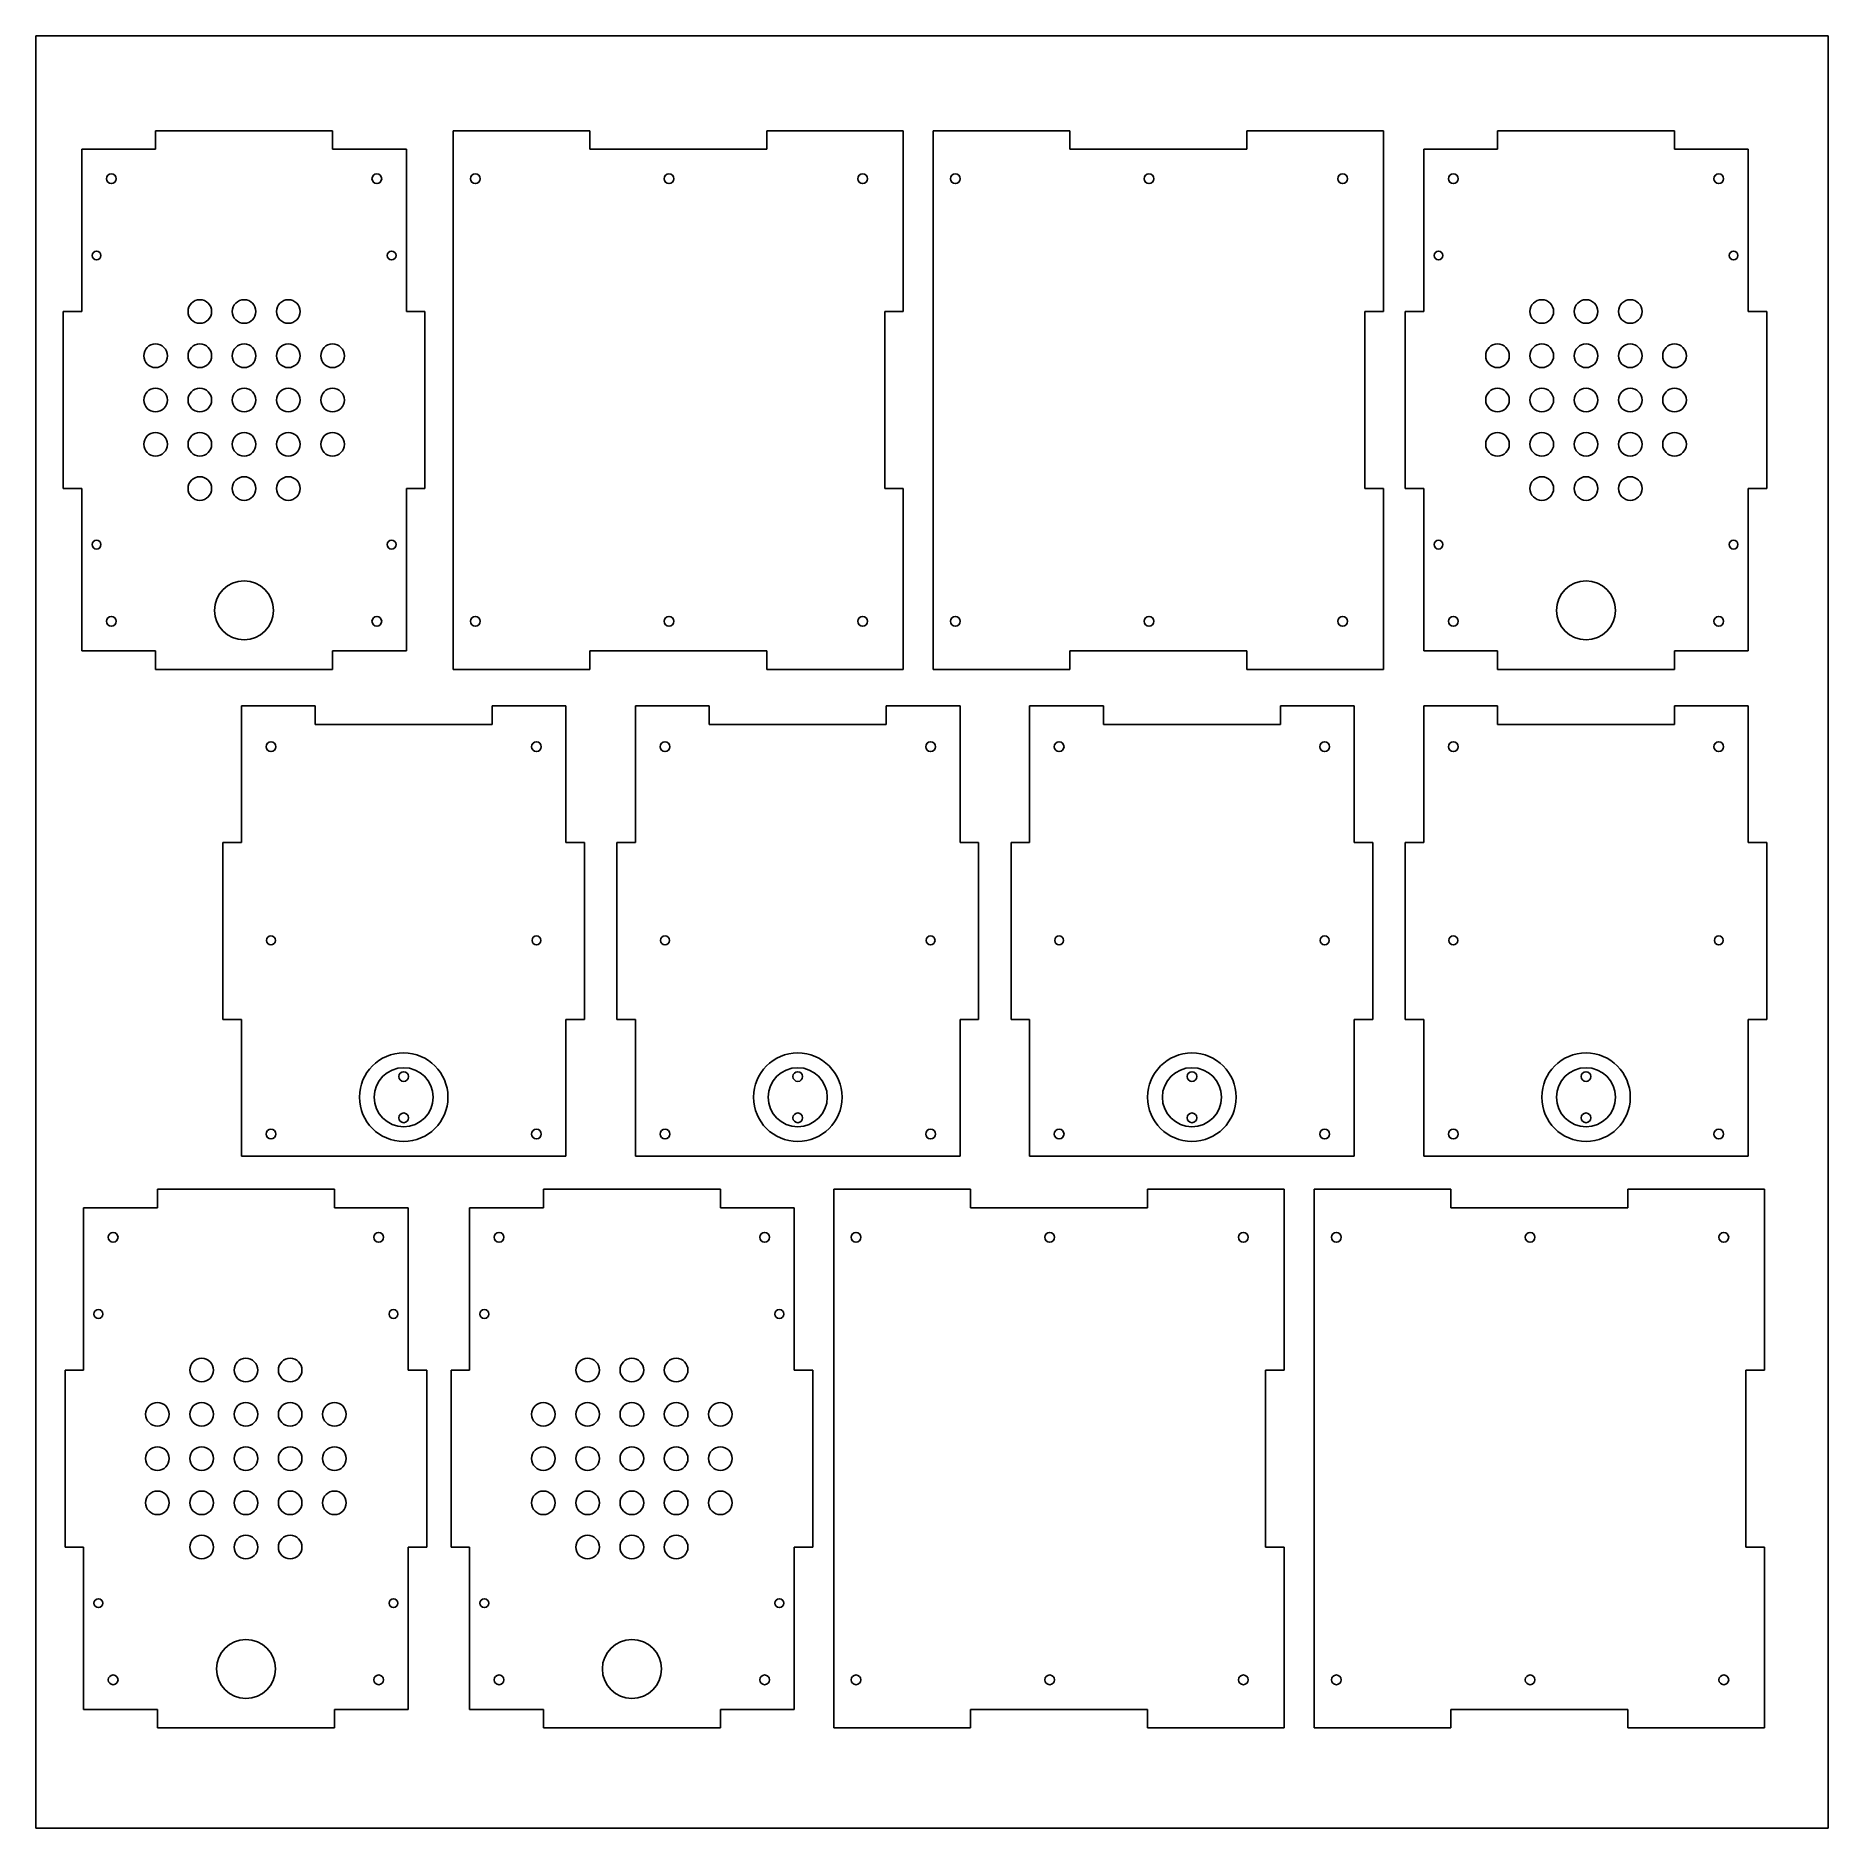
# Model space of a CAD drawing. Header units: millimetres. Extents: x 10 to 617, y 4 to 611.
import ezdxf

# ---------------------------------------------------------------- set-up
doc = ezdxf.new("R2010")
doc.units = ezdxf.units.MM
doc.header["$MEASUREMENT"] = 0

msp = doc.modelspace()

# ---------------------------------------------------------------- linework, layer by layer
for p, q in [((9.56, 3.7), (9.56, 611.2)), ((9.56, 611.2), (617.06, 611.2)), ((617.06, 611.2), (617.06, 3.7)), ((50.14, 579.06), (50.14, 572.76)), ((110.14, 579.06), (50.14, 579.06)), ((110.14, 579.06), (110.14, 572.76)), ((197.29, 579.06), (150.99, 579.06)), ((150.99, 579.06), (150.99, 396.46)), ((197.29, 572.76), (197.29, 579.06)), ((257.29, 572.76), (257.29, 579.06)), ((257.29, 579.06), (303.59, 579.06)), ((303.59, 579.06), (303.59, 517.76)), ((359.99, 579.06), (313.69, 579.06)), ((313.69, 579.06), (313.69, 396.46)), ((359.99, 572.76), (359.99, 579.06)), ((419.99, 572.76), (419.99, 579.06)), ((419.99, 579.06), (466.29, 579.06)), ((466.29, 579.06), (466.29, 517.76)), ((504.99, 579.06), (504.99, 572.76)), ((564.99, 579.06), (504.99, 579.06)), ((564.99, 579.06), (564.99, 572.76)), ((25.14, 572.76), (50.14, 572.76)), ((25.14, 572.76), (25.14, 517.76)), ((110.14, 572.76), (135.14, 572.76)), ((135.14, 572.76), (135.14, 517.76)), ((257.29, 572.76), (197.29, 572.76)), ((419.99, 572.76), (359.99, 572.76)), ((479.99, 572.76), (504.99, 572.76)), ((479.99, 572.76), (479.99, 517.76)), ((564.99, 572.76), (589.99, 572.76)), ((589.99, 572.76), (589.99, 517.76)), ((18.84, 517.76), (25.14, 517.76)), ((18.84, 457.76), (18.84, 517.76)), ((141.44, 517.76), (135.14, 517.76)), ((141.44, 457.76), (141.44, 517.76)), ((303.59, 517.76), (297.29, 517.76)), ((297.29, 517.76), (297.29, 457.76)), ((466.29, 517.76), (459.99, 517.76)), ((459.99, 517.76), (459.99, 457.76)), ((473.69, 517.76), (479.99, 517.76)), ((473.69, 457.76), (473.69, 517.76)), ((596.29, 517.76), (589.99, 517.76)), ((596.29, 457.76), (596.29, 517.76)), ((18.84, 457.76), (25.14, 457.76)), ((25.14, 402.76), (25.14, 457.76)), ((135.14, 402.76), (135.14, 457.76)), ((141.44, 457.76), (135.14, 457.76)), ((303.59, 457.76), (297.29, 457.76)), ((303.59, 396.46), (303.59, 457.76)), ((466.29, 457.76), (459.99, 457.76)), ((466.29, 396.46), (466.29, 457.76)), ((473.69, 457.76), (479.99, 457.76)), ((479.99, 402.76), (479.99, 457.76)), ((589.99, 402.76), (589.99, 457.76)), ((596.29, 457.76), (589.99, 457.76)), ((25.14, 402.76), (50.14, 402.76)), ((50.14, 396.46), (50.14, 402.76)), ((110.14, 402.76), (135.14, 402.76)), ((110.14, 396.46), (110.14, 402.76)), ((197.29, 402.76), (197.29, 396.46)), ((257.29, 402.76), (197.29, 402.76)), ((257.29, 402.76), (257.29, 396.46)), ((359.99, 402.76), (359.99, 396.46)), ((419.99, 402.76), (359.99, 402.76)), ((419.99, 402.76), (419.99, 396.46)), ((479.99, 402.76), (504.99, 402.76)), ((504.99, 396.46), (504.99, 402.76)), ((564.99, 396.46), (564.99, 402.76)), ((564.99, 402.76), (589.99, 402.76)), ((110.14, 396.46), (50.14, 396.46)), ((197.29, 396.46), (150.99, 396.46)), ((257.29, 396.46), (303.59, 396.46)), ((359.99, 396.46), (313.69, 396.46)), ((419.99, 396.46), (466.29, 396.46)), ((564.99, 396.46), (504.99, 396.46)), ((79.24, 384.06), (104.24, 384.06)), ((79.24, 337.76), (79.24, 384.06)), ((104.24, 384.06), (104.24, 377.76)), ((189.24, 384.06), (164.24, 384.06)), ((164.24, 384.06), (164.24, 377.76)), ((189.24, 337.76), (189.24, 384.06)), ((212.82, 384.06), (237.82, 384.06)), ((212.82, 337.76), (212.82, 384.06)), ((237.82, 384.06), (237.82, 377.76)), ((322.82, 384.06), (297.82, 384.06)), ((297.82, 384.06), (297.82, 377.76)), ((322.82, 337.76), (322.82, 384.06)), ((346.4, 384.06), (371.4, 384.06)), ((346.4, 337.76), (346.4, 384.06)), ((371.4, 384.06), (371.4, 377.76)), ((456.4, 384.06), (431.4, 384.06)), ((431.4, 384.06), (431.4, 377.76)), ((456.4, 337.76), (456.4, 384.06)), ((479.99, 384.06), (504.99, 384.06)), ((479.99, 337.76), (479.99, 384.06)), ((504.99, 384.06), (504.99, 377.76)), ((589.99, 384.06), (564.99, 384.06)), ((564.99, 384.06), (564.99, 377.76)), ((589.99, 337.76), (589.99, 384.06)), ((164.24, 377.76), (104.24, 377.76)), ((297.82, 377.76), (237.82, 377.76)), ((431.4, 377.76), (371.4, 377.76)), ((564.99, 377.76), (504.99, 377.76)), ((72.94, 337.76), (79.24, 337.76)), ((72.94, 277.76), (72.94, 337.76)), ((195.54, 337.76), (189.24, 337.76)), ((195.54, 277.76), (195.54, 337.76)), ((206.52, 337.76), (212.82, 337.76)), ((206.52, 277.76), (206.52, 337.76)), ((329.12, 337.76), (322.82, 337.76)), ((329.12, 277.76), (329.12, 337.76)), ((340.1, 337.76), (346.4, 337.76)), ((340.1, 277.76), (340.1, 337.76)), ((462.7, 337.76), (456.4, 337.76)), ((462.7, 277.76), (462.7, 337.76)), ((473.69, 337.76), (479.99, 337.76)), ((473.69, 277.76), (473.69, 337.76)), ((596.29, 337.76), (589.99, 337.76)), ((596.29, 277.76), (596.29, 337.76)), ((72.94, 277.76), (79.24, 277.76)), ((79.24, 231.46), (79.24, 277.76)), ((195.54, 277.76), (189.24, 277.76)), ((189.24, 231.46), (189.24, 277.76)), ((206.52, 277.76), (212.82, 277.76)), ((212.82, 231.46), (212.82, 277.76)), ((329.12, 277.76), (322.82, 277.76)), ((322.82, 231.46), (322.82, 277.76)), ((340.1, 277.76), (346.4, 277.76)), ((346.4, 231.46), (346.4, 277.76)), ((462.7, 277.76), (456.4, 277.76)), ((456.4, 231.46), (456.4, 277.76)), ((473.69, 277.76), (479.99, 277.76)), ((479.99, 231.46), (479.99, 277.76)), ((596.29, 277.76), (589.99, 277.76)), ((589.99, 231.46), (589.99, 277.76)), ((189.24, 231.46), (79.24, 231.46)), ((322.82, 231.46), (212.82, 231.46)), ((456.4, 231.46), (346.4, 231.46)), ((589.99, 231.46), (479.99, 231.46)), ((50.76, 220.27), (50.76, 213.97)), ((110.76, 220.27), (50.76, 220.27)), ((110.76, 220.27), (110.76, 213.97)), ((181.58, 220.27), (181.58, 213.97)), ((241.58, 220.27), (181.58, 220.27)), ((241.58, 220.27), (241.58, 213.97)), ((326.36, 220.27), (280.06, 220.27)), ((280.06, 220.27), (280.06, 37.67)), ((326.36, 213.97), (326.36, 220.27)), ((386.36, 213.97), (386.36, 220.27)), ((386.36, 220.27), (432.66, 220.27)), ((432.66, 220.27), (432.66, 158.97)), ((489.19, 220.27), (442.89, 220.27)), ((442.89, 220.27), (442.89, 37.67)), ((489.19, 213.97), (489.19, 220.27)), ((549.19, 213.97), (549.19, 220.27)), ((549.19, 220.27), (595.49, 220.27)), ((595.49, 220.27), (595.49, 158.97)), ((25.76, 213.97), (50.76, 213.97)), ((25.76, 213.97), (25.76, 158.97)), ((110.76, 213.97), (135.76, 213.97)), ((135.76, 213.97), (135.76, 158.97)), ((156.58, 213.97), (181.58, 213.97)), ((156.58, 213.97), (156.58, 158.97)), ((241.58, 213.97), (266.58, 213.97)), ((266.58, 213.97), (266.58, 158.97)), ((386.36, 213.97), (326.36, 213.97)), ((549.19, 213.97), (489.19, 213.97)), ((19.46, 158.97), (25.76, 158.97)), ((19.46, 98.97), (19.46, 158.97)), ((142.06, 158.97), (135.76, 158.97)), ((142.06, 98.97), (142.06, 158.97)), ((150.28, 158.97), (156.58, 158.97)), ((150.28, 98.97), (150.28, 158.97)), ((272.88, 158.97), (266.58, 158.97)), ((272.88, 98.97), (272.88, 158.97)), ((432.66, 158.97), (426.36, 158.97)), ((426.36, 158.97), (426.36, 98.97)), ((595.49, 158.97), (589.19, 158.97)), ((589.19, 158.97), (589.19, 98.97)), ((19.46, 98.97), (25.76, 98.97)), ((25.76, 43.97), (25.76, 98.97)), ((135.76, 43.97), (135.76, 98.97)), ((142.06, 98.97), (135.76, 98.97)), ((150.28, 98.97), (156.58, 98.97)), ((156.58, 43.97), (156.58, 98.97)), ((266.58, 43.97), (266.58, 98.97)), ((272.88, 98.97), (266.58, 98.97)), ((432.66, 98.97), (426.36, 98.97)), ((432.66, 37.67), (432.66, 98.97)), ((595.49, 98.97), (589.19, 98.97)), ((595.49, 37.67), (595.49, 98.97)), ((25.76, 43.97), (50.76, 43.97)), ((50.76, 37.67), (50.76, 43.97)), ((110.76, 43.97), (135.76, 43.97)), ((110.76, 37.67), (110.76, 43.97)), ((156.58, 43.97), (181.58, 43.97)), ((181.58, 37.67), (181.58, 43.97)), ((241.58, 43.97), (266.58, 43.97)), ((241.58, 37.67), (241.58, 43.97)), ((326.36, 43.97), (326.36, 37.67)), ((386.36, 43.97), (326.36, 43.97)), ((386.36, 43.97), (386.36, 37.67)), ((489.19, 43.97), (489.19, 37.67)), ((549.19, 43.97), (489.19, 43.97)), ((549.19, 43.97), (549.19, 37.67)), ((110.76, 37.67), (50.76, 37.67)), ((241.58, 37.67), (181.58, 37.67)), ((326.36, 37.67), (280.06, 37.67)), ((386.36, 37.67), (432.66, 37.67)), ((489.19, 37.67), (442.89, 37.67)), ((549.19, 37.67), (595.49, 37.67)), ((617.06, 3.7), (9.56, 3.7))]:
    msp.add_line(p, q)
for centre, radius in [((35.14, 562.76), 1.65), ((125.14, 562.76), 1.65), ((158.49, 562.76), 1.65), ((224.14, 562.76), 1.65), ((289.79, 562.76), 1.65), ((321.19, 562.76), 1.65), ((386.84, 562.76), 1.65), ((452.49, 562.76), 1.65), ((489.99, 562.76), 1.65), ((579.99, 562.76), 1.65), ((30.14, 536.76), 1.5), ((130.14, 536.76), 1.5), ((484.99, 536.76), 1.5), ((584.99, 536.76), 1.5), ((65.14, 517.76), 4), ((80.14, 517.76), 4), ((95.14, 517.76), 4), ((519.99, 517.76), 4), ((534.99, 517.76), 4), ((549.99, 517.76), 4), ((50.14, 502.76), 4), ((65.14, 502.76), 4), ((80.14, 502.76), 4), ((95.14, 502.76), 4), ((110.14, 502.76), 4), ((504.99, 502.76), 4), ((519.99, 502.76), 4), ((534.99, 502.76), 4), ((549.99, 502.76), 4), ((564.99, 502.76), 4), ((50.14, 487.76), 4), ((65.14, 487.76), 4), ((80.14, 487.76), 4), ((95.14, 487.76), 4), ((110.14, 487.76), 4), ((504.99, 487.76), 4), ((519.99, 487.76), 4), ((534.99, 487.76), 4), ((549.99, 487.76), 4), ((564.99, 487.76), 4), ((50.14, 472.76), 4), ((65.14, 472.76), 4), ((80.14, 472.76), 4), ((95.14, 472.76), 4), ((110.14, 472.76), 4), ((504.99, 472.76), 4), ((519.99, 472.76), 4), ((534.99, 472.76), 4), ((549.99, 472.76), 4), ((564.99, 472.76), 4), ((65.14, 457.76), 4), ((80.14, 457.76), 4), ((95.14, 457.76), 4), ((519.99, 457.76), 4), ((534.99, 457.76), 4), ((549.99, 457.76), 4), ((30.14, 438.76), 1.5), ((130.14, 438.76), 1.5), ((484.99, 438.76), 1.5), ((584.99, 438.76), 1.5), ((80.14, 416.46), 10), ((534.99, 416.46), 10), ((35.14, 412.76), 1.65), ((125.14, 412.76), 1.65), ((158.49, 412.76), 1.65), ((224.14, 412.76), 1.65), ((289.79, 412.76), 1.65), ((321.19, 412.76), 1.65), ((386.84, 412.76), 1.65), ((452.49, 412.76), 1.65), ((489.99, 412.76), 1.65), ((579.99, 412.76), 1.65), ((89.24, 370.26), 1.65), ((179.24, 370.26), 1.65), ((222.82, 370.26), 1.65), ((312.82, 370.26), 1.65), ((356.4, 370.26), 1.65), ((446.4, 370.26), 1.65), ((489.99, 370.26), 1.65), ((579.99, 370.26), 1.65), ((89.24, 304.61), 1.51), ((179.24, 304.61), 1.51), ((222.82, 304.61), 1.51), ((312.82, 304.61), 1.51), ((356.4, 304.61), 1.51), ((446.4, 304.61), 1.51), ((489.99, 304.61), 1.51), ((579.99, 304.61), 1.51), ((134.24, 251.46), 15), ((134.24, 251.46), 10), ((267.82, 251.46), 15), ((267.82, 251.46), 10), ((401.4, 251.46), 15), ((401.4, 251.46), 10), ((534.99, 251.46), 15), ((534.99, 251.46), 10), ((134.24, 258.46), 1.65), ((267.82, 258.46), 1.65), ((401.4, 258.46), 1.65), ((534.99, 258.46), 1.65), ((134.24, 244.46), 1.65), ((267.82, 244.46), 1.65), ((401.4, 244.46), 1.65), ((534.99, 244.46), 1.65), ((89.24, 238.96), 1.65), ((179.24, 238.96), 1.65), ((222.82, 238.96), 1.65), ((312.82, 238.96), 1.65), ((356.4, 238.96), 1.65), ((446.4, 238.96), 1.65), ((489.99, 238.96), 1.65), ((579.99, 238.96), 1.65), ((35.76, 203.97), 1.65), ((125.76, 203.97), 1.65), ((166.58, 203.97), 1.65), ((256.58, 203.97), 1.65), ((287.56, 203.97), 1.65), ((353.21, 203.97), 1.65), ((418.86, 203.97), 1.65), ((450.39, 203.97), 1.65), ((516.04, 203.97), 1.65), ((581.69, 203.97), 1.65), ((30.76, 177.97), 1.5), ((130.76, 177.97), 1.5), ((161.58, 177.97), 1.5), ((261.58, 177.97), 1.5), ((65.76, 158.97), 4), ((80.76, 158.97), 4), ((95.76, 158.97), 4), ((196.58, 158.97), 4), ((211.58, 158.97), 4), ((226.58, 158.97), 4), ((50.76, 143.97), 4), ((65.76, 143.97), 4), ((80.76, 143.97), 4), ((95.76, 143.97), 4), ((110.76, 143.97), 4), ((181.58, 143.97), 4), ((196.58, 143.97), 4), ((211.58, 143.97), 4), ((226.58, 143.97), 4), ((241.58, 143.97), 4), ((50.76, 128.97), 4), ((65.76, 128.97), 4), ((80.76, 128.97), 4), ((95.76, 128.97), 4), ((110.76, 128.97), 4), ((181.58, 128.97), 4), ((196.58, 128.97), 4), ((211.58, 128.97), 4), ((226.58, 128.97), 4), ((241.58, 128.97), 4), ((50.76, 113.97), 4), ((65.76, 113.97), 4), ((80.76, 113.97), 4), ((95.76, 113.97), 4), ((110.76, 113.97), 4), ((181.58, 113.97), 4), ((196.58, 113.97), 4), ((211.58, 113.97), 4), ((226.58, 113.97), 4), ((241.58, 113.97), 4), ((65.76, 98.97), 4), ((80.76, 98.97), 4), ((95.76, 98.97), 4), ((196.58, 98.97), 4), ((211.58, 98.97), 4), ((226.58, 98.97), 4), ((30.76, 79.97), 1.5), ((130.76, 79.97), 1.5), ((161.58, 79.97), 1.5), ((261.58, 79.97), 1.5), ((80.76, 57.67), 10), ((211.58, 57.67), 10), ((35.76, 53.97), 1.65), ((125.76, 53.97), 1.65), ((166.58, 53.97), 1.65), ((256.58, 53.97), 1.65), ((287.56, 53.97), 1.65), ((353.21, 53.97), 1.65), ((418.86, 53.97), 1.65), ((450.39, 53.97), 1.65), ((516.04, 53.97), 1.65), ((581.69, 53.97), 1.65)]:
    msp.add_circle(centre, radius)

doc.saveas('drawing.dxf')
